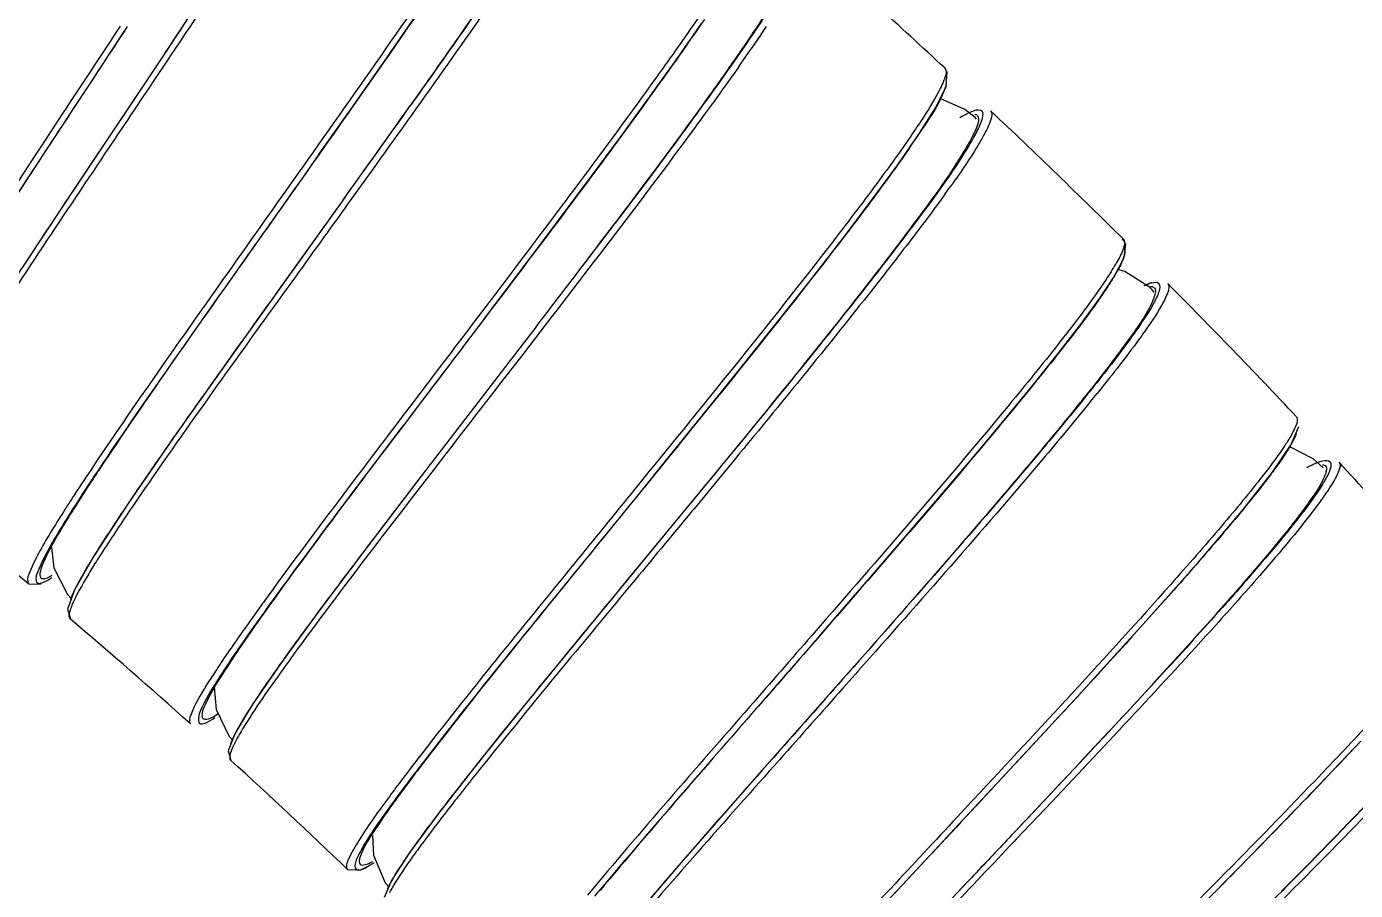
# Model space of a CAD drawing. Header units: millimetres. Extents: x 601 to 1195, y -13 to 407.
# Drawn here: x 1083.24 to 1099.29, y 302.74 to 313.18 of the extents above; entities that cross this region are included whole.
import ezdxf

# ---------------------------------------------------------------- set-up
doc = ezdxf.new("R2010")
doc.units = ezdxf.units.MM
doc.header["$LTSCALE"] = 0.1

msp = doc.modelspace()

# ---------------------------------------------------------------- linework, layer by layer
at = {"color": 7, "linetype": 'Continuous'}
for p, q in [((1084.8927, 312.8394), (1083.8183, 311.2277)), ((1084.8929, 312.8396), (1083.8544, 311.2821)), ((1084.9545, 312.7983), (1084.7668, 312.5179)), ((1084.9155, 312.8736), (1084.8929, 312.8396)), ((1084.9767, 312.8316), (1084.9545, 312.7983)), ((1091.7957, 312.7774), (1091.7695, 312.7399)), ((1094.3454, 312.4584), (1094.3586, 312.6382)), ((1094.2211, 312.2044), (1094.3454, 312.4584)), ((1087.976, 312.3729), (1087.8634, 312.2135)), ((1087.9857, 312.3838), (1087.8704, 312.2211)), ((1094.5729, 312.18), (1094.273, 312.3105)), ((1094.6964, 312.0809), (1094.5729, 312.18)), ((1094.8829, 312.1627), (1094.8872, 312.158)), ((1094.7126, 312.0617), (1094.6963, 312.0809)), ((1086.5726, 311.4867), (1086.5467, 311.45)), ((1086.7641, 311.6296), (1086.6331, 311.4439)), ((1087.4505, 311.5013), (1087.1454, 311.0763)), ((1086.5467, 311.45), (1086.3843, 311.2201)), ((1086.6331, 311.4439), (1086.6081, 311.4084)), ((1083.8544, 311.2821), (1083.2309, 310.3406)), ((1083.8183, 311.2277), (1083.691, 311.0363)), ((1087.0626, 311.0881), (1085.7752, 309.291)), ((1087.0623, 311.0876), (1086.2627, 309.9724)), ((1087.0858, 311.1205), (1087.0626, 311.0881)), ((1087.1454, 311.0763), (1087.1225, 311.0444)), ((1090.384, 310.856), (1090.3457, 310.8051)), ((1090.3964, 310.8689), (1090.357, 310.8168)), ((1096.5088, 310.5733), (1096.4788, 310.6166)), ((1096.4973, 310.3888), (1096.518, 310.56)), ((1096.3798, 310.1639), (1096.4973, 310.3888)), ((1096.5051, 310.2215), (1096.4214, 310.2435)), ((1096.8029, 310.029), (1096.5051, 310.2215)), ((1089.0415, 310.1361), (1088.6954, 309.6788)), ((1096.7996, 310.0697), (1096.7624, 310.0552)), ((1096.8347, 309.9984), (1096.8029, 310.029)), ((1097.0242, 310.0735), (1097.028, 310.069)), ((1096.8576, 309.9685), (1096.8347, 309.9983)), ((1088.6954, 309.6788), (1088.6688, 309.6438)), ((1088.7545, 309.634), (1088.7283, 309.5996)), ((1089.3922, 309.5518), (1089.1713, 309.2635)), ((1089.3933, 309.5526), (1089.1963, 309.2961)), ((1085.7752, 309.291), (1085.0513, 308.2692)), ((1089.1713, 309.2635), (1088.0029, 307.7444)), ((1089.1715, 309.2638), (1088.0046, 307.7465)), ((1089.1963, 309.2961), (1089.1715, 309.2638)), ((1089.2546, 309.2501), (1089.2302, 309.2184)), ((1089.2302, 309.2184), (1089.0535, 308.9895)), ((1098.5759, 308.467), (1098.5807, 308.4606)), ((1085.0513, 308.2692), (1084.4706, 307.4275)), ((1090.8136, 307.7538), (1091.327, 308.387)), ((1098.5165, 308.1285), (1098.6076, 308.345)), ((1098.2907, 307.796), (1098.5165, 308.1285)), ((1098.7818, 307.9543), (1098.4972, 308.1001)), ((1098.9014, 307.8446), (1098.7818, 307.9543)), ((1090.756, 307.8004), (1090.7276, 307.7656)), ((1091.6667, 307.7968), (1091.2998, 307.3523)), ((1099.0933, 307.9133), (1099.0968, 307.9089)), ((1088.0046, 307.7465), (1087.3461, 306.8848)), ((1088.0029, 307.7444), (1087.9075, 307.62)), ((1090.7276, 307.7656), (1090.5806, 307.5846)), ((1090.8134, 307.7536), (1090.7861, 307.7199)), ((1090.8136, 307.7538), (1090.8134, 307.7536)), ((1084.5815, 307.5908), (1084.5517, 307.5469)), ((1084.6606, 307.5915), (1084.6097, 307.5175)), ((1084.4706, 307.4275), (1084.0599, 306.7984)), ((1091.2177, 307.3694), (1090.0397, 305.9405)), ((1091.2175, 307.3692), (1090.4409, 306.4273)), ((1091.2433, 307.4004), (1091.2177, 307.3694)), ((1091.2998, 307.3523), (1091.2747, 307.322)), ((1083.5359, 306.8824), (1083.5636, 306.6376)), ((1087.3461, 306.8848), (1086.766, 306.1133)), ((1084.0599, 306.7984), (1083.8195, 306.3808)), ((1083.5636, 306.6376), (1083.7298, 306.3134)), ((1083.2594, 306.4464), (1083.2661, 306.4411)), ((1083.2594, 306.4464), (1083.2608, 306.4451)), ((1083.2661, 306.4411), (1083.4105, 306.4433)), ((1083.7298, 306.3134), (1083.7748, 306.2673)), ((1086.766, 306.1133), (1086.302, 305.4768)), ((1092.7518, 305.8533), (1092.7229, 305.8201)), ((1085.6544, 305.4525), (1085.642, 305.4337)), ((1086.302, 305.4768), (1085.963, 304.9834)), ((1089.6539, 305.4708), (1089.4305, 305.1975)), ((1093.2258, 305.4376), (1093.1986, 305.4068)), ((1093.2808, 305.3878), (1093.2542, 305.3578)), ((1093.2542, 305.3578), (1093.0987, 305.1822)), ((1085.5039, 305.1972), (1085.5267, 304.9249)), ((1085.5267, 304.9249), (1085.6825, 304.6005)), ((1085.963, 304.9834), (1085.7562, 304.6408)), ((1085.2097, 304.7587), (1085.2152, 304.7522)), ((1085.6825, 304.6005), (1085.723, 304.5565)), ((1096.2505, 304.5929), (1096.1348, 304.4688)), ((1096.2622, 304.6031), (1096.1438, 304.4762)), ((1098.6841, 303.8353), (1099.356, 304.5438)), ((1088.0793, 304.3458), (1088.0615, 304.3225)), ((1088.7128, 304.3091), (1088.2232, 303.6833)), ((1088.6387, 304.2156), (1088.5944, 304.1597)), ((1095.0642, 304.1432), (1094.7349, 303.7894)), ((1094.6501, 303.807), (1094.5284, 303.6765)), ((1094.6813, 303.8406), (1094.6501, 303.807)), ((1094.7349, 303.7894), (1094.7053, 303.7576)), ((1095.6251, 303.8128), (1095.1937, 303.3568)), ((1097.8904, 303.0198), (1098.6841, 303.8353)), ((1088.2232, 303.6833), (1087.8667, 303.2003)), ((1087.416, 303.4037), (1087.4263, 303.1652)), ((1095.1405, 303.4086), (1095.1138, 303.3803)), ((1095.1937, 303.3568), (1095.166, 303.3276)), ((1087.4263, 303.1652), (1087.5694, 302.8317)), ((1087.8667, 303.2003), (1087.648, 302.8645)), ((1087.1089, 302.9966), (1087.1212, 302.9859)), ((1087.1089, 302.9966), (1087.1112, 302.9941)), ((1087.1212, 302.9859), (1087.2805, 302.9896)), ((1087.2805, 302.9896), (1087.4343, 303.0722)), ((1097.0155, 302.1348), (1097.8904, 303.0198)), ((1087.648, 302.8645), (1087.5568, 302.6536)), ((1087.5694, 302.8317), (1087.6163, 302.7766)), ((1098.4229, 302.7522), (1098.3985, 302.7276)), ((1098.4375, 302.7639), (1098.4124, 302.7387))]:
    msp.add_line(p, q, dxfattribs=at)
for points in [[(1086.7641, 311.6296), (1087.1763, 312.2153), (1087.5886, 312.8048), (1087.9927, 313.3878), (1088.3796, 313.9532), (1088.7401, 314.4899), (1089.0649, 314.9861)], [(1088.7545, 309.6341), (1088.8927, 309.8166), (1089.2795, 310.3285), (1089.6669, 310.8437), (1090.0489, 311.3556), (1090.4193, 311.8569), (1090.7715, 312.3403), (1091.0988, 312.7981), (1091.3938, 313.2216)], [(1093.4419, 311.0737), (1093.7618, 311.5109), (1094.0245, 311.8905), (1094.2211, 312.2044)], [(1091.327, 308.387), (1091.7837, 308.9535), (1092.2337, 309.5163), (1092.667, 310.0646), (1093.0733, 310.5877), (1093.4419, 311.0737)], [(1095.381, 308.8284), (1095.7001, 309.227), (1095.9766, 309.5855), (1096.2046, 309.8985), (1096.3798, 310.1639)], [(1092.8077, 305.8047), (1092.9869, 306.0107), (1093.4073, 306.4953), (1093.8282, 306.9829), (1094.243, 307.467), (1094.645, 307.9409), (1095.0269, 308.3973), (1095.381, 308.8284)], [(1097.3936, 306.7067), (1097.9169, 307.3226), (1098.2907, 307.796)], [(1095.0642, 304.1432), (1095.9415, 305.0921), (1096.7283, 305.9566), (1097.3936, 306.7067)], [(1083.8195, 306.3808), (1083.7285, 306.1372), (1083.7656, 306.0195)], [(1090.0397, 305.9405), (1089.324, 305.067), (1088.7128, 304.3091)], [(1093.1986, 305.4068), (1092.06, 304.1172), (1091.1692, 303.102), (1090.43, 302.2426)], [(1085.7562, 304.6408), (1085.672, 304.4269), (1085.7049, 304.3099)], [(1095.1138, 303.3803), (1094.272, 302.4896), (1093.3959, 301.5604)]]:
    msp.add_lwpolyline(points, dxfattribs=at)
for centre, radius, start, end in [((1034.1562, 247.7852), 88.5, 47.162076, 48.60812), ((1073.3267, 325.8131), 22.6901, 324.9019, 326.17151), ((1066.2827, 330.7242), 31.277, 324.80151, 324.96049), ((1094.3034, 312.6522), 0.0381, 41.07887, 47.13926), ((1093.6023, 312.8046), 0.7672, 337.90683, 339.45353), ((850.7194, 480.1134), 290.5643, 324.428721, 324.701192), ((848.8514, 481.805), 293.0679, 324.38007, 324.644319), ((1034.1562, 247.7852), 88.4997, 45.225471, 46.671515), ((1071.2027, 327.6937), 27.7631, 323.5403, 323.76547), ((1080.8595, 320.8811), 16.6165, 324.17345, 324.48301), ((1229.8883, 213.8967), 175.527, 146.398288, 146.785105), ((930.7223, 431.249), 199.9659, 322.512379, 322.963609), ((927.7769, 433.7556), 203.829, 322.457539, 322.904401), ((1096.4618, 310.5829), 0.0376, 42.02519, 45.48903), ((1093.8095, 311.8168), 2.9928, 327.66231, 329.73549), ((1094.2599, 311.4407), 2.4731, 328.98007, 330.24652), ((1094.4157, 311.4595), 2.2892, 329.81315, 330.15524), ((1096.958, 309.6186), 0.4835, 108.02059, 110.74861), ((1096.9222, 309.728), 0.3684, 105.60815, 107.99496), ((1096.9053, 309.7881), 0.306, 104.11544, 105.57536), ((1034.1562, 247.7852), 88.4998, 43.288573, 44.734617), ((1369.7754, 106.6344), 348.8921, 144.351558, 144.535708), ((1220.3129, 213.1495), 165.3588, 144.548413, 144.726333), ((1073.001, 327.2582), 29.5728, 321.12389, 321.28591), ((1072.1325, 328.1045), 30.8642, 320.92126, 321.1539), ((1164.5481, 252.5737), 97.0655, 144.716184, 145.257611), ((1071.975, 327.9584), 30.8048, 321.02373, 321.29391), ((1110.535, 290.1025), 31.8972, 146.16755, 146.89118), ((1109.2871, 291.0046), 30.2825, 146.26671, 146.93336), ((1129.6053, 276.8684), 54.507, 145.31022, 145.58173), ((1098.7538, 307.8426), 0.1881, 348.09191, 349.70764), ((1034.1562, 247.7852), 88.4998, 41.351908, 42.797951), ((1034.1562, 247.7852), 76.5, 50.067075, 51.513119), ((1122.2261, 281.929), 45.5592, 145.58634, 145.71816), ((1235.2385, 194.5926), 185.6922, 142.505784, 142.889994), ((1076.7997, 324.7692), 27.3918, 319.7369, 319.88239), ((1094.1018, 300.5697), 11.8162, 147.87578, 148.15223), ((1094.9687, 299.8977), 12.848, 147.46006, 147.98295), ((1159.8186, 251.7585), 91.0556, 142.942942, 143.140775), ((1134.9032, 270.4178), 59.9278, 143.125462, 143.83971), ((1357.3097, 86.0848), 346.0778, 140.454917, 140.659987), ((1084.4775, 305.9971), 0.7565, 158.50699, 160.43181), ((1084.6888, 305.9142), 0.9834, 157.07086, 158.52102), ((1122.3929, 279.9794), 44.7877, 144.01112, 144.25567), ((1120.5431, 281.3977), 42.3822, 144.0314, 144.357), ((1083.7802, 306.0445), 0.0286, 220.46114, 229.23354), ((1034.1562, 247.7852), 76.5, 48.130409, 49.576453), ((1110.1212, 288.975), 29.4911, 144.52087, 144.97883), ((1095.7801, 298.6682), 12.2666, 146.22017, 146.54327), ((1089.1107, 302.8341), 3.8088, 149.12492, 149.714), ((1089.741, 302.457), 4.5433, 148.47436, 149.1219), ((892.1944, 494.7475), 278.9223, 316.677744, 316.9848), ((891.0401, 496.2159), 280.7697, 316.629776, 316.928731), ((1063.1978, 338.2262), 49.4157, 316.68692, 316.92009), ((1034.1562, 247.7852), 76.5, 46.193748, 47.639792), ((1113.5378, 284.6013), 32.2992, 142.31406, 142.96303), ((1112.3378, 285.5984), 30.6642, 142.41317, 143.00386), ((1046.9498, 353.5879), 71.7758, 315.758753, 316.66168), ((1125.4969, 274.9852), 47.042, 141.67077, 141.81444), ((1121.7249, 277.9523), 42.2428, 141.81476, 141.94463), ((1125.9304, 274.4332), 47.6594, 141.54424, 141.72122), ((1094.3444, 298.9333), 8.2585, 145.16048, 145.79673), ((1014.0139, 385.4721), 117.6165, 315.631587, 315.825341), ((1097.1413, 296.6794), 11.3369, 144.14474, 144.3393), ((1097.9214, 296.1156), 12.2994, 143.9585, 144.14473), ((1098.7622, 295.3678), 13.3595, 143.55262, 143.97907), ((1098.8385, 295.4482), 13.4337, 143.75414, 143.95815), ((965.3698, 433.1551), 185.7334, 315.197015, 315.609606), ((1087.0289, 303.8362), 0.8433, 296.14237, 297.63376), ((1088.5352, 302.3504), 1.0228, 153.30924, 154.03009), ((1088.2292, 302.4944), 0.6845, 155.12225, 157.45318), ((1088.4074, 302.4125), 0.8807, 154.02086, 155.16651), ((962.5706, 437.6412), 191.4463, 314.728173, 315.198774)]:
    msp.add_arc(centre, radius, start, end, dxfattribs=at)
for points, knots in [([(1087.2451, 316.4751), (1087.0886, 316.2159), (1086.3319, 315.0026), (1085.5402, 313.8117), (1084.9155, 312.8736)], [0, 0, 0, 0, 0.2117471, 1, 1, 1, 1]), ([(1087.1349, 316.3049), (1086.981, 316.052), (1086.2512, 314.8855), (1085.4905, 313.7387), (1084.8927, 312.8394)], [0, 0, 0, 0, 0.2151775, 1, 1, 1, 1]), ([(1087.3196, 316.4361), (1087.1611, 316.1758), (1086.3994, 314.9618), (1085.6038, 313.7695), (1084.9767, 312.8316)], [0, 0, 0, 0, 0.2127002, 1, 1, 1, 1]), ([(1089.0673, 315.1227), (1088.8997, 314.8614), (1088.0883, 313.6356), (1087.2413, 312.434), (1086.5726, 311.4867)], [0, 0, 0, 0, 0.2111954, 1, 1, 1, 1]), ([(1089.0933, 315.0307), (1088.9281, 314.7729), (1088.1282, 313.5636), (1087.2927, 312.3784), (1086.6333, 311.4441)], [0, 0, 0, 0, 0.2112115, 1, 1, 1, 1]), ([(1089.6265, 314.6266), (1089.4784, 314.4004), (1088.7699, 313.3469), (1088.0325, 312.3133), (1087.4505, 311.5013)], [0, 0, 0, 0, 0.2130056, 1, 1, 1, 1]), ([(1089.5364, 314.6538), (1089.4287, 314.4871), (1088.9207, 313.7185), (1088.3928, 312.9634), (1087.976, 312.3729)], [0, 0, 0, 0, 0.2154494, 1, 1, 1, 1]), ([(1089.5557, 314.6718), (1089.4468, 314.5042), (1088.9353, 313.7335), (1088.4045, 312.9758), (1087.9857, 312.3838)], [0, 0, 0, 0, 0.2160632, 1, 1, 1, 1]), ([(1092.4118, 313.7574), (1092.3772, 313.6919), (1092.1822, 313.3523), (1091.9618, 313.0283), (1091.7808, 312.7675)], [0, 0, 0, 0, 0.1890447, 1, 1, 1, 1]), ([(1092.3329, 313.5905), (1092.2977, 313.5321), (1092.1258, 313.2564), (1091.9426, 312.9879), (1091.7957, 312.7774)], [0, 0, 0, 0, 0.2099251, 1, 1, 1, 1]), ([(1091.4248, 313.2676), (1091.2496, 313.0104), (1090.3822, 311.7826), (1089.4744, 310.5842), (1088.7545, 309.6341)], [0, 0, 0, 0, 0.2069778, 1, 1, 1, 1]), ([(1091.3671, 313.3093), (1091.2115, 313.0823), (1090.4549, 312.0109), (1089.6662, 310.9629), (1089.0415, 310.1361)], [0, 0, 0, 0, 0.2098604, 1, 1, 1, 1]), ([(1084.3658, 313.185), (1084.1519, 312.8593), (1083.3775, 311.6809), (1082.6004, 310.5039), (1082.0587, 309.639)], [0, 0, 0, 0, 0.2762682, 1, 1, 1, 1]), ([(1084.4518, 313.1809), (1084.2383, 312.8557), (1083.4646, 311.6783), (1082.6881, 310.5025), (1082.1471, 309.6379)], [0, 0, 0, 0, 0.2761337, 1, 1, 1, 1]), ([(1084.4518, 313.1809), (1084.245, 312.8653), (1083.4929, 311.7185), (1082.7384, 310.573), (1082.2111, 309.7302)], [0, 0, 0, 0, 0.275138, 1, 1, 1, 1]), ([(1091.7808, 312.7675), (1091.6831, 312.6266), (1091.2273, 311.9823), (1090.7557, 311.3494), (1090.384, 310.856)], [0, 0, 0, 0, 0.2172783, 1, 1, 1, 1]), ([(1091.8411, 312.6958), (1091.6652, 312.4464), (1090.8216, 311.284), (1089.9454, 310.1457), (1089.2546, 309.2501)], [0, 0, 0, 0, 0.2124652, 1, 1, 1, 1]), ([(1091.7695, 312.7399), (1091.6721, 312.6008), (1091.2232, 311.9708), (1090.7602, 311.3509), (1090.3964, 310.8689)], [0, 0, 0, 0, 0.2193844, 1, 1, 1, 1]), ([(1094.3322, 312.6772), (1094.3374, 312.6713), (1094.3561, 312.6239), (1094.335, 312.5736), (1094.3207, 312.5353)], [0, 0, 0, 0, 0.1623201, 1, 1, 1, 1]), ([(1084.7668, 312.5179), (1084.558, 312.2059), (1083.8081, 311.0861), (1083.0569, 309.9669), (1082.5355, 309.1463)], [0, 0, 0, 0, 0.2785783, 1, 1, 1, 1]), ([(1094.3419, 312.4664), (1094.2966, 312.3068), (1094.0356, 311.9076), (1093.7745, 311.5259), (1093.5965, 311.2831)], [0, 0, 0, 0, 0.35536, 1, 1, 1, 1]), ([(1094.3132, 312.516), (1094.3019, 312.4881), (1094.2341, 312.3428), (1094.1493, 312.2063), (1094.079, 312.0969)], [0, 0, 0, 0, 0.1880051, 1, 1, 1, 1]), ([(1094.5122, 312.0819), (1094.5293, 312.0922), (1094.5857, 312.1245), (1094.6446, 312.1541), (1094.688, 312.1668)], [0, 0, 0, 0, 0.3066052, 1, 1, 1, 1]), ([(1094.6897, 312.1204), (1094.696, 312.1201), (1094.7078, 312.1181), (1094.7182, 312.112), (1094.7221, 312.1082)], [0, 0, 0, 0, 0.5357893, 1, 1, 1, 1]), ([(1094.8872, 312.158), (1094.9073, 312.1317), (1094.8783, 312.0139), (1094.8359, 311.9313), (1094.8034, 311.8711)], [0, 0, 0, 0, 0.3266215, 1, 1, 1, 1]), ([(1094.079, 312.0969), (1094.0417, 312.0388), (1093.8599, 311.7647), (1093.667, 311.4981), (1093.5125, 311.2891)], [0, 0, 0, 0, 0.209905, 1, 1, 1, 1]), ([(1094.7348, 312.0854), (1094.7376, 312.074), (1094.7364, 311.9986), (1094.7016, 311.9302), (1094.6742, 311.8744)], [0, 0, 0, 0, 0.1582235, 1, 1, 1, 1]), ([(1094.7822, 312.0748), (1094.779, 312.0612), (1094.7573, 311.9913), (1094.7242, 311.9257), (1094.6964, 311.8737)], [0, 0, 0, 0, 0.1919481, 1, 1, 1, 1]), ([(1094.7221, 312.1082), (1094.7252, 312.1054), (1094.7306, 312.0982), (1094.7337, 312.0898), (1094.7348, 312.0854)], [0, 0, 0, 0, 0.4770659, 1, 1, 1, 1]), ([(1094.6742, 311.8744), (1094.6413, 311.8072), (1094.4211, 311.4256), (1094.1588, 311.0711), (1093.9406, 310.7784)], [0, 0, 0, 0, 0.170136, 1, 1, 1, 1]), ([(1094.6964, 311.8737), (1094.6592, 311.8043), (1094.4303, 311.4246), (1094.1661, 311.0681), (1093.9475, 310.7768)], [0, 0, 0, 0, 0.1777228, 1, 1, 1, 1]), ([(1094.8034, 311.8711), (1094.7798, 311.8275), (1094.6506, 311.6063), (1094.5043, 311.3958), (1094.3844, 311.2279)], [0, 0, 0, 0, 0.1939533, 1, 1, 1, 1]), ([(1086.6081, 311.4084), (1086.3728, 311.0751), (1085.5313, 309.8841), (1084.6861, 308.6952), (1084.1032, 307.8214)], [0, 0, 0, 0, 0.2797419, 1, 1, 1, 1]), ([(1086.6331, 311.4439), (1086.3945, 311.1051), (1085.5444, 309.8992), (1084.6897, 308.696), (1084.1038, 307.8114)], [0, 0, 0, 0, 0.2808613, 1, 1, 1, 1]), ([(1086.3843, 311.2201), (1086.164, 310.9083), (1085.376, 309.7934), (1084.5863, 308.6792), (1084.039, 307.8618)], [0, 0, 0, 0, 0.2795622, 1, 1, 1, 1]), ([(1093.5125, 311.2891), (1093.3271, 311.0385), (1092.4281, 309.86), (1091.494, 308.7089), (1090.756, 307.8004)], [0, 0, 0, 0, 0.2102777, 1, 1, 1, 1]), ([(1093.5319, 311.1952), (1093.3492, 310.948), (1092.4629, 309.7852), (1091.5415, 308.6498), (1090.8136, 307.7538)], [0, 0, 0, 0, 0.2102941, 1, 1, 1, 1]), ([(1094.3321, 311.1549), (1094.3077, 311.1212), (1094.2032, 310.9775), (1094.097, 310.8352), (1094.0149, 310.7267)], [0, 0, 0, 0, 0.2342536, 1, 1, 1, 1]), ([(1087.1225, 311.0444), (1086.8953, 310.7283), (1086.0696, 309.581), (1085.2413, 308.4353), (1084.6606, 307.5915)], [0, 0, 0, 0, 0.275375, 1, 1, 1, 1]), ([(1093.9406, 310.7784), (1093.7585, 310.5342), (1092.8711, 309.3816), (1091.9478, 308.2575), (1091.2175, 307.3692)], [0, 0, 0, 0, 0.2094308, 1, 1, 1, 1]), ([(1093.9475, 310.7768), (1093.765, 310.5336), (1092.8828, 309.3928), (1091.9667, 308.2789), (1091.2433, 307.4004)], [0, 0, 0, 0, 0.2108204, 1, 1, 1, 1]), ([(1094.0149, 310.7267), (1093.854, 310.5138), (1093.087, 309.5246), (1092.2931, 308.5567), (1091.6667, 307.7968)], [0, 0, 0, 0, 0.2131966, 1, 1, 1, 1]), ([(1096.497, 310.5325), (1096.4938, 310.5184), (1096.4703, 310.444), (1096.4328, 310.3752), (1096.4013, 310.3203)], [0, 0, 0, 0, 0.1858456, 1, 1, 1, 1]), ([(1096.4898, 310.6081), (1096.4969, 310.6002), (1096.5049, 310.5733), (1096.5004, 310.5474), (1096.497, 310.5325)], [0, 0, 0, 0, 0.4100415, 1, 1, 1, 1]), ([(1096.4942, 310.4979), (1096.5154, 310.473), (1096.4858, 310.3531), (1096.4411, 310.273), (1096.407, 310.2134)], [0, 0, 0, 0, 0.3224949, 1, 1, 1, 1]), ([(1096.3382, 310.2159), (1096.2989, 310.1536), (1096.0863, 309.8372), (1095.8528, 309.5357), (1095.6624, 309.2946)], [0, 0, 0, 0, 0.1935124, 1, 1, 1, 1]), ([(1096.3794, 310.1662), (1096.3429, 310.1055), (1096.1371, 309.7894), (1095.9066, 309.4903), (1095.7175, 309.2495)], [0, 0, 0, 0, 0.1879497, 1, 1, 1, 1]), ([(1096.7388, 310.0505), (1096.747, 310.0543), (1096.7629, 310.0613), (1096.779, 310.0678), (1096.7867, 310.0707)], [0, 0, 0, 0, 0.5216737, 1, 1, 1, 1]), ([(1096.7975, 310.0364), (1096.8102, 310.0384), (1096.8328, 310.0404), (1096.8549, 310.031), (1096.8614, 310.0242)], [0, 0, 0, 0, 0.5764867, 1, 1, 1, 1]), ([(1096.8307, 310.0848), (1096.8586, 310.0918), (1096.9426, 310.0956), (1096.9272, 310.012), (1096.9183, 309.9823)], [0, 0, 0, 0, 0.4816561, 1, 1, 1, 1]), ([(1096.8521, 309.8912), (1096.7868, 309.7257), (1096.5005, 309.3228), (1096.2075, 308.9369), (1096.014, 308.6954)], [0, 0, 0, 0, 0.364901, 1, 1, 1, 1]), ([(1096.9062, 309.9474), (1096.8956, 309.9204), (1096.8262, 309.7746), (1096.7355, 309.6404), (1096.6602, 309.5318)], [0, 0, 0, 0, 0.1797981, 1, 1, 1, 1]), ([(1097.0104, 309.9324), (1096.9992, 309.9054), (1096.9285, 309.7623), (1096.8387, 309.6298), (1096.7641, 309.523)], [0, 0, 0, 0, 0.1830594, 1, 1, 1, 1]), ([(1096.8614, 310.0242), (1096.8659, 310.0197), (1096.873, 310.0071), (1096.8746, 309.993), (1096.8747, 309.9854)], [0, 0, 0, 0, 0.4550691, 1, 1, 1, 1]), ([(1096.9183, 309.9823), (1096.9167, 309.9766), (1096.9128, 309.9649), (1096.9085, 309.9534), (1096.9062, 309.9474)], [0, 0, 0, 0, 0.4791453, 1, 1, 1, 1]), ([(1097.0271, 309.9779), (1097.0249, 309.9706), (1097.0197, 309.9552), (1097.0137, 309.9402), (1097.0104, 309.9324)], [0, 0, 0, 0, 0.4739217, 1, 1, 1, 1]), ([(1088.7545, 309.634), (1088.5048, 309.3039), (1087.6151, 308.1283), (1086.721, 306.9555), (1086.1057, 306.0919)], [0, 0, 0, 0, 0.28079, 1, 1, 1, 1]), ([(1088.6688, 309.6438), (1088.4366, 309.3375), (1087.5933, 308.226), (1086.7477, 307.1159), (1086.1538, 306.298)], [0, 0, 0, 0, 0.2755162, 1, 1, 1, 1]), ([(1088.7283, 309.5996), (1088.4987, 309.2966), (1087.6648, 308.1974), (1086.8286, 307.0996), (1086.2416, 306.2905)], [0, 0, 0, 0, 0.2754979, 1, 1, 1, 1]), ([(1096.6602, 309.5318), (1096.6218, 309.4765), (1096.4341, 309.2147), (1096.2353, 308.9611), (1096.0759, 308.7623)], [0, 0, 0, 0, 0.2089797, 1, 1, 1, 1]), ([(1096.7641, 309.523), (1096.7251, 309.4672), (1096.5343, 309.2027), (1096.3324, 308.9464), (1096.1706, 308.7456)], [0, 0, 0, 0, 0.2089585, 1, 1, 1, 1]), ([(1095.6624, 309.2946), (1095.468, 309.0485), (1094.5182, 307.8842), (1093.5322, 306.7502), (1092.7518, 305.8533)], [0, 0, 0, 0, 0.2087034, 1, 1, 1, 1]), ([(1095.7175, 309.2495), (1095.5253, 309.0048), (1094.5769, 307.8384), (1093.5902, 306.7039), (1092.8077, 305.8047)], [0, 0, 0, 0, 0.2070108, 1, 1, 1, 1]), ([(1089.0535, 308.9895), (1088.8213, 308.6887), (1087.9874, 307.609), (1087.1519, 306.5301), (1086.5691, 305.7368)], [0, 0, 0, 0, 0.2784983, 1, 1, 1, 1]), ([(1095.9228, 308.5822), (1095.7352, 308.3503), (1094.8439, 307.2775), (1093.923, 306.2297), (1093.1986, 305.4068)], [0, 0, 0, 0, 0.2138933, 1, 1, 1, 1]), ([(1096.0235, 308.6971), (1095.8334, 308.4613), (1094.919, 307.3592), (1093.9725, 306.2844), (1093.2258, 305.4376)], [0, 0, 0, 0, 0.2115642, 1, 1, 1, 1]), ([(1096.0918, 308.6481), (1095.8996, 308.4113), (1094.9801, 307.3095), (1094.0298, 306.2339), (1093.2808, 305.3878)], [0, 0, 0, 0, 0.2125317, 1, 1, 1, 1]), ([(1098.5807, 308.4606), (1098.5847, 308.4541), (1098.596, 308.4083), (1098.575, 308.3631), (1098.5596, 308.3283)], [0, 0, 0, 0, 0.1663534, 1, 1, 1, 1]), ([(1098.475, 308.1745), (1098.4633, 308.1557), (1098.4082, 308.0702), (1098.3493, 307.9874), (1098.3022, 307.9234)], [0, 0, 0, 0, 0.218538, 1, 1, 1, 1]), ([(1098.5205, 308.1406), (1098.5077, 308.1177), (1098.4419, 308.007), (1098.3674, 307.9018), (1098.3068, 307.8192)], [0, 0, 0, 0, 0.2040795, 1, 1, 1, 1]), ([(1098.8984, 307.9309), (1098.9265, 307.9371), (1099.008, 307.9418), (1098.9953, 307.8611), (1098.9867, 307.8332)], [0, 0, 0, 0, 0.4967964, 1, 1, 1, 1]), ([(1084.1038, 307.8114), (1084.0794, 307.7746), (1083.9884, 307.6367), (1083.8985, 307.4979), (1083.8337, 307.3956)], [0, 0, 0, 0, 0.2669584, 1, 1, 1, 1]), ([(1098.3022, 307.9234), (1098.2609, 307.8674), (1098.0585, 307.6014), (1097.8448, 307.3444), (1097.6736, 307.1428)], [0, 0, 0, 0, 0.2083658, 1, 1, 1, 1]), ([(1098.3068, 307.8192), (1098.2695, 307.7684), (1098.0891, 307.5301), (1097.8989, 307.2994), (1097.7469, 307.119)], [0, 0, 0, 0, 0.2107734, 1, 1, 1, 1]), ([(1098.7022, 307.8501), (1098.7216, 307.8602), (1098.7849, 307.8917), (1098.8506, 307.9202), (1098.8984, 307.9309)], [0, 0, 0, 0, 0.309102, 1, 1, 1, 1]), ([(1098.9379, 307.8037), (1098.9329, 307.7802), (1098.8779, 307.6382), (1098.7885, 307.5142), (1098.7144, 307.4109)], [0, 0, 0, 0, 0.1590457, 1, 1, 1, 1]), ([(1098.8933, 307.8848), (1098.9004, 307.8842), (1098.9136, 307.8817), (1098.925, 307.8742), (1098.9291, 307.8698)], [0, 0, 0, 0, 0.5413683, 1, 1, 1, 1]), ([(1098.9867, 307.8332), (1098.9828, 307.8206), (1098.9586, 307.7572), (1098.9245, 307.6981), (1098.8958, 307.6516)], [0, 0, 0, 0, 0.1941356, 1, 1, 1, 1]), ([(1098.9291, 307.8698), (1098.9352, 307.8631), (1098.9433, 307.8421), (1098.941, 307.8208), (1098.9389, 307.809)], [0, 0, 0, 0, 0.4273691, 1, 1, 1, 1]), ([(1099.0968, 307.9089), (1099.1144, 307.8826), (1099.0818, 307.7729), (1099.0366, 307.6968), (1099.0026, 307.642)], [0, 0, 0, 0, 0.3289861, 1, 1, 1, 1]), ([(1090.7861, 307.7199), (1090.5281, 307.4023), (1089.606, 306.2683), (1088.6803, 305.1367), (1088.0386, 304.3025)], [0, 0, 0, 0, 0.279917, 1, 1, 1, 1]), ([(1090.8134, 307.7536), (1090.5569, 307.4372), (1089.6393, 306.3064), (1088.7178, 305.1781), (1088.0793, 304.3458)], [0, 0, 0, 0, 0.2796974, 1, 1, 1, 1]), ([(1098.8958, 307.6516), (1098.8547, 307.5847), (1098.5995, 307.2166), (1098.3086, 306.8755), (1098.0679, 306.5961)], [0, 0, 0, 0, 0.1755826, 1, 1, 1, 1]), ([(1099.0026, 307.642), (1098.9595, 307.5725), (1098.6907, 307.1887), (1098.3849, 306.833), (1098.1316, 306.5412)], [0, 0, 0, 0, 0.1745837, 1, 1, 1, 1]), ([(1083.8169, 307.5258), (1083.7712, 307.4557), (1083.6202, 307.2208), (1083.473, 306.983), (1083.38, 306.8108)], [0, 0, 0, 0, 0.2993862, 1, 1, 1, 1]), ([(1083.9092, 307.5272), (1083.8642, 307.458), (1083.7152, 307.2258), (1083.5699, 306.9908), (1083.4784, 306.8205)], [0, 0, 0, 0, 0.2993593, 1, 1, 1, 1]), ([(1084.5517, 307.5469), (1084.5082, 307.483), (1084.3532, 307.2535), (1084.2008, 307.0221), (1084.0947, 306.853)], [0, 0, 0, 0, 0.2791422, 1, 1, 1, 1]), ([(1084.6097, 307.5175), (1084.5651, 307.4524), (1084.4053, 307.2178), (1084.2479, 306.9814), (1084.1376, 306.8085)], [0, 0, 0, 0, 0.2777589, 1, 1, 1, 1]), ([(1090.5806, 307.5846), (1090.3362, 307.2842), (1089.4624, 306.2098), (1088.5866, 305.1366), (1087.9771, 304.3468)], [0, 0, 0, 0, 0.2796436, 1, 1, 1, 1]), ([(1083.8337, 307.3956), (1083.7937, 307.3325), (1083.6658, 307.1267), (1083.5412, 306.9179), (1083.4687, 306.7667)], [0, 0, 0, 0, 0.3082409, 1, 1, 1, 1]), ([(1091.2747, 307.322), (1091.0294, 307.0253), (1090.1362, 305.9461), (1089.2406, 304.8686), (1088.6088, 304.073)], [0, 0, 0, 0, 0.274792, 1, 1, 1, 1]), ([(1098.7144, 307.4109), (1098.6729, 307.353), (1098.4611, 307.0706), (1098.2341, 306.8), (1098.0507, 306.586)], [0, 0, 0, 0, 0.2015928, 1, 1, 1, 1]), ([(1097.6736, 307.1428), (1097.4717, 306.905), (1096.4932, 305.7871), (1095.4812, 304.6994), (1094.6813, 303.8406)], [0, 0, 0, 0, 0.2099951, 1, 1, 1, 1]), ([(1097.702, 307.0659), (1097.5026, 306.8305), (1096.5331, 305.7211), (1095.5294, 304.6425), (1094.7357, 303.7902)], [0, 0, 0, 0, 0.2094012, 1, 1, 1, 1]), ([(1083.4784, 306.8205), (1083.4403, 306.7496), (1083.3897, 306.6433), (1083.3416, 306.5203), (1083.3504, 306.4794)], [0, 0, 0, 0, 0.6581209, 1, 1, 1, 1]), ([(1083.38, 306.8108), (1083.3413, 306.7391), (1083.2901, 306.6316), (1083.2408, 306.5076), (1083.2494, 306.4663)], [0, 0, 0, 0, 0.6586297, 1, 1, 1, 1]), ([(1083.4687, 306.7667), (1083.4425, 306.7121), (1083.4091, 306.6425), (1083.3892, 306.5335), (1083.41, 306.5158)], [0, 0, 0, 0, 0.6887384, 1, 1, 1, 1]), ([(1084.0645, 306.8046), (1084.0323, 306.7529), (1083.9322, 306.5876), (1083.8347, 306.4194), (1083.7831, 306.2973)], [0, 0, 0, 0, 0.3148871, 1, 1, 1, 1]), ([(1084.075, 306.7093), (1084.0413, 306.6554), (1083.9374, 306.4847), (1083.8357, 306.3111), (1083.7835, 306.1851)], [0, 0, 0, 0, 0.3180576, 1, 1, 1, 1]), ([(1083.3504, 306.4794), (1083.3526, 306.4693), (1083.3752, 306.439), (1083.4587, 306.4696), (1083.5084, 306.4994), (1083.5433, 306.5225)], [0, 0, 0, 0, 0.1394067, 0.4339565, 1, 1, 1, 1]), ([(1083.41, 306.5158), (1083.4154, 306.5113), (1083.4634, 306.4977), (1083.5077, 306.5287), (1083.5422, 306.5486)], [0, 0, 0, 0, 0.1505493, 1, 1, 1, 1]), ([(1098.1316, 306.5412), (1097.9589, 306.3423), (1097.138, 305.4195), (1096.2922, 304.5193), (1095.6251, 303.8128)], [0, 0, 0, 0, 0.2132567, 1, 1, 1, 1]), ([(1098.0507, 306.586), (1097.9251, 306.4394), (1097.3356, 305.7655), (1096.7287, 305.1071), (1096.2505, 304.5929)], [0, 0, 0, 0, 0.2156716, 1, 1, 1, 1]), ([(1098.0679, 306.5961), (1097.9412, 306.4491), (1097.3495, 305.7755), (1096.7412, 305.1169), (1096.2622, 304.6031)], [0, 0, 0, 0, 0.2164616, 1, 1, 1, 1]), ([(1083.2494, 306.4663), (1083.2502, 306.4624), (1083.2525, 306.4551), (1083.257, 306.4489), (1083.2595, 306.4465)], [0, 0, 0, 0, 0.5319605, 1, 1, 1, 1]), ([(1083.7835, 306.1851), (1083.7757, 306.1662), (1083.7589, 306.1184), (1083.7364, 306.0517), (1083.7584, 306.0259)], [0, 0, 0, 0, 0.3757842, 1, 1, 1, 1]), ([(1086.0418, 306.143), (1085.9986, 306.083), (1085.8437, 305.8665), (1085.6913, 305.6482), (1085.5844, 305.4884)], [0, 0, 0, 0, 0.277861, 1, 1, 1, 1]), ([(1086.1007, 306.0952), (1086.0583, 306.036), (1085.907, 305.8236), (1085.7582, 305.6093), (1085.6544, 305.4525)], [0, 0, 0, 0, 0.2790299, 1, 1, 1, 1]), ([(1085.9697, 305.8994), (1085.9215, 305.8306), (1085.7615, 305.5992), (1085.6051, 305.3649), (1085.5052, 305.1946)], [0, 0, 0, 0, 0.2981803, 1, 1, 1, 1]), ([(1086.5691, 305.7368), (1086.4917, 305.6314), (1086.2427, 305.2881), (1085.9972, 304.9413), (1085.8458, 304.69)], [0, 0, 0, 0, 0.3083437, 1, 1, 1, 1]), ([(1086.5194, 305.7779), (1086.4758, 305.7181), (1086.3199, 305.503), (1086.1666, 305.286), (1086.0594, 305.1272)], [0, 0, 0, 0, 0.2786081, 1, 1, 1, 1]), ([(1092.7229, 305.8201), (1092.4734, 305.5334), (1091.5652, 304.491), (1090.655, 303.45), (1090.0119, 302.681)], [0, 0, 0, 0, 0.2749312, 1, 1, 1, 1]), ([(1092.8077, 305.8046), (1092.5585, 305.5182), (1091.6509, 304.4764), (1090.7412, 303.4362), (1090.0987, 302.6672)], [0, 0, 0, 0, 0.2748023, 1, 1, 1, 1]), ([(1092.8077, 305.8046), (1092.5652, 305.5253), (1091.6796, 304.5069), (1090.7922, 303.4899), (1090.1644, 302.7378)], [0, 0, 0, 0, 0.2740833, 1, 1, 1, 1]), ([(1085.5461, 305.4308), (1085.51, 305.3761), (1085.3998, 305.2046), (1085.291, 305.0301), (1085.2365, 304.9027)], [0, 0, 0, 0, 0.32129, 1, 1, 1, 1]), ([(1085.642, 305.4337), (1085.6063, 305.3796), (1085.4976, 305.21), (1085.3904, 305.0374), (1085.3369, 304.9113)], [0, 0, 0, 0, 0.321219, 1, 1, 1, 1]), ([(1093.1964, 305.4043), (1092.9274, 305.0993), (1091.9622, 304.0061), (1090.9937, 302.9154), (1090.3181, 302.1094)], [0, 0, 0, 0, 0.2788329, 1, 1, 1, 1]), ([(1085.5052, 305.1946), (1085.4628, 305.1223), (1085.405, 305.0124), (1085.3501, 304.8874), (1085.3552, 304.8434)], [0, 0, 0, 0, 0.6538563, 1, 1, 1, 1]), ([(1086.0594, 305.1272), (1086.0413, 305.1004), (1085.9762, 305.0032), (1085.9126, 304.9049), (1085.8683, 304.8326)], [0, 0, 0, 0, 0.2755934, 1, 1, 1, 1]), ([(1089.4305, 305.1975), (1089.3595, 305.1105), (1089.094, 304.7845), (1088.8301, 304.4571), (1088.6387, 304.2156)], [0, 0, 0, 0, 0.2670167, 1, 1, 1, 1]), ([(1093.0987, 305.1822), (1092.8436, 304.8942), (1091.9268, 303.8598), (1091.0081, 302.8267), (1090.3646, 302.0646)], [0, 0, 0, 0, 0.2783519, 1, 1, 1, 1]), ([(1085.2365, 304.9027), (1085.2294, 304.8863), (1085.2132, 304.8423), (1085.1937, 304.7857), (1085.21, 304.759)], [0, 0, 0, 0, 0.3638126, 1, 1, 1, 1]), ([(1085.3369, 304.9113), (1085.3168, 304.864), (1085.2778, 304.6754), (1085.4548, 304.7914), (1085.5113, 304.8267)], [0, 0, 0, 0, 0.4359284, 1, 1, 1, 1]), ([(1099.6777, 305.0002), (1099.4672, 304.7678), (1098.4406, 303.6699), (1097.38, 302.6048), (1096.5404, 301.7624)], [0, 0, 0, 0, 0.2086381, 1, 1, 1, 1]), ([(1085.3552, 304.8434), (1085.3556, 304.84), (1085.3569, 304.8336), (1085.3594, 304.8276), (1085.361, 304.825)], [0, 0, 0, 0, 0.5311191, 1, 1, 1, 1]), ([(1085.361, 304.825), (1085.3618, 304.8236), (1085.3635, 304.8211), (1085.3656, 304.8189), (1085.3668, 304.8179)], [0, 0, 0, 0, 0.5057918, 1, 1, 1, 1]), ([(1085.3668, 304.8179), (1085.3732, 304.8121), (1085.4404, 304.7975), (1085.4972, 304.843), (1085.5444, 304.8713)], [0, 0, 0, 0, 0.1362773, 1, 1, 1, 1]), ([(1085.8217, 304.7549), (1085.807, 304.7298), (1085.7617, 304.6492), (1085.7186, 304.5662), (1085.6997, 304.5057)], [0, 0, 0, 0, 0.3151202, 1, 1, 1, 1]), ([(1085.8458, 304.69), (1085.8285, 304.6613), (1085.7756, 304.5702), (1085.7247, 304.4766), (1085.7021, 304.4082)], [0, 0, 0, 0, 0.3176499, 1, 1, 1, 1]), ([(1085.7021, 304.4082), (1085.6983, 304.3964), (1085.6923, 304.3754), (1085.6895, 304.3536), (1085.6897, 304.3442)], [0, 0, 0, 0, 0.5659742, 1, 1, 1, 1]), ([(1100.0153, 304.4084), (1099.9027, 304.2854), (1099.3803, 303.7253), (1098.8444, 303.178), (1098.4229, 302.7522)], [0, 0, 0, 0, 0.2176956, 1, 1, 1, 1]), ([(1085.6897, 304.3442), (1085.6899, 304.3379), (1085.6913, 304.3265), (1085.6975, 304.3164), (1085.7012, 304.313)], [0, 0, 0, 0, 0.5512883, 1, 1, 1, 1]), ([(1088.0615, 304.3225), (1088.0135, 304.2599), (1087.8452, 304.0385), (1087.6799, 303.8147), (1087.5662, 303.6512)], [0, 0, 0, 0, 0.2836709, 1, 1, 1, 1]), ([(1100.0696, 304.3338), (1099.8616, 304.1102), (1098.8673, 303.0699), (1097.8437, 302.0583), (1097.0368, 301.2623)], [0, 0, 0, 0, 0.2122631, 1, 1, 1, 1]), ([(1100.0048, 304.3874), (1099.8927, 304.266), (1099.3779, 303.7175), (1098.8509, 303.1806), (1098.4375, 302.7639)], [0, 0, 0, 0, 0.2196874, 1, 1, 1, 1]), ([(1087.7551, 304.056), (1087.7045, 303.989), (1087.5363, 303.7631), (1087.3716, 303.5342), (1087.2653, 303.3675)], [0, 0, 0, 0, 0.2981148, 1, 1, 1, 1]), ([(1087.8471, 304.051), (1087.7972, 303.9847), (1087.6311, 303.7615), (1087.4687, 303.5352), (1087.364, 303.3704)], [0, 0, 0, 0, 0.2980894, 1, 1, 1, 1]), ([(1088.4622, 303.9917), (1088.4194, 303.9371), (1088.2647, 303.7383), (1088.1122, 303.5379), (1088.0044, 303.3909)], [0, 0, 0, 0, 0.2758277, 1, 1, 1, 1]), ([(1088.5175, 303.9576), (1088.4704, 303.8979), (1088.3009, 303.682), (1088.1338, 303.4642), (1088.0158, 303.3045)], [0, 0, 0, 0, 0.2768804, 1, 1, 1, 1]), ([(1094.7349, 303.7894), (1094.4525, 303.4855), (1093.4468, 302.4044), (1092.4371, 301.3265), (1091.7368, 300.5284)], [0, 0, 0, 0, 0.2809352, 1, 1, 1, 1]), ([(1094.5284, 303.6765), (1094.2618, 303.3904), (1093.3071, 302.3666), (1092.3504, 301.3442), (1091.6813, 300.5892)], [0, 0, 0, 0, 0.279327, 1, 1, 1, 1]), ([(1094.7053, 303.7576), (1094.4273, 303.4591), (1093.433, 302.3924), (1092.4353, 301.3282), (1091.7398, 300.541)], [0, 0, 0, 0, 0.27971, 1, 1, 1, 1]), ([(1087.5142, 303.5756), (1087.4821, 303.5284), (1087.3907, 303.3872), (1087.2957, 303.2429), (1087.2631, 303.136)], [0, 0, 0, 0, 0.3380308, 1, 1, 1, 1]), ([(1087.2653, 303.3675), (1087.2203, 303.2968), (1087.1581, 303.1885), (1087.0983, 303.066), (1087.1007, 303.0214)], [0, 0, 0, 0, 0.6525315, 1, 1, 1, 1]), ([(1087.364, 303.3704), (1087.3196, 303.3004), (1087.2582, 303.1932), (1087.1997, 303.0718), (1087.2023, 303.0277)], [0, 0, 0, 0, 0.6520842, 1, 1, 1, 1]), ([(1087.9302, 303.2886), (1087.8954, 303.2401), (1087.7864, 303.0846), (1087.6799, 302.9261), (1087.6214, 302.8098)], [0, 0, 0, 0, 0.3146002, 1, 1, 1, 1]), ([(1095.166, 303.3276), (1094.9041, 303.0511), (1093.9483, 302.0435), (1092.9904, 301.0376), (1092.3111, 300.2928)], [0, 0, 0, 0, 0.2742002, 1, 1, 1, 1]), ([(1095.1122, 303.3786), (1094.9588, 303.2161), (1094.3645, 302.5873), (1093.7697, 301.9589), (1093.3306, 301.4907)], [0, 0, 0, 0, 0.2581173, 1, 1, 1, 1]), ([(1087.2631, 303.136), (1087.258, 303.1195), (1087.2505, 303.0927), (1087.2574, 303.0624), (1087.2651, 303.0549)], [0, 0, 0, 0, 0.6158221, 1, 1, 1, 1]), ([(1087.9571, 303.2243), (1087.924, 303.1788), (1087.8166, 303.0284), (1087.7122, 302.8751), (1087.6489, 302.763)], [0, 0, 0, 0, 0.3039326, 1, 1, 1, 1]), ([(1087.1007, 303.0214), (1087.101, 303.0167), (1087.1023, 303.0079), (1087.1064, 302.9998), (1087.109, 302.9967)], [0, 0, 0, 0, 0.5410892, 1, 1, 1, 1]), ([(1087.2023, 303.0277), (1087.203, 303.0169), (1087.2406, 302.9449), (1087.336, 303.0176), (1087.3882, 303.0465)], [0, 0, 0, 0, 0.1534386, 1, 1, 1, 1]), ([(1087.2651, 303.0549), (1087.2802, 303.0404), (1087.3209, 303.0467), (1087.3499, 303.057), (1087.3607, 303.0613)], [0, 0, 0, 0, 0.6417649, 1, 1, 1, 1]), ([(1087.3607, 303.0613), (1087.3671, 303.0639), (1087.3805, 303.0696), (1087.3937, 303.0758), (1087.4005, 303.0791)], [0, 0, 0, 0, 0.475981, 1, 1, 1, 1]), ([(1087.6489, 302.763), (1087.6438, 302.7538), (1087.6339, 302.736), (1087.6244, 302.7179), (1087.62, 302.7092)], [0, 0, 0, 0, 0.5189644, 1, 1, 1, 1])]:
    msp.add_open_spline(points, degree=3, knots=knots, dxfattribs=at)
for points in [[(1094.688, 312.1668), (1094.7161, 312.1751), (1094.7562, 312.1823), (1094.7758, 312.1604)], [(1094.7758, 312.1604), (1094.7949, 312.1391), (1094.7889, 312.1026), (1094.7822, 312.0748)], [(1097.0279, 310.0688), (1097.0455, 310.0442), (1097.036, 310.0069), (1097.0271, 309.9779)], [(1096.8747, 309.9854), (1096.8752, 309.9531), (1096.8639, 309.9212), (1096.8521, 309.8912)], [(1098.5596, 308.3283), (1098.5359, 308.2749), (1098.506, 308.2241), (1098.475, 308.1745)], [(1098.5771, 308.2626), (1098.5631, 308.22), (1098.5423, 308.1798), (1098.5205, 308.1406)]]:
    msp.add_open_spline(points, degree=3, dxfattribs=at)

doc.saveas('drawing.dxf')
